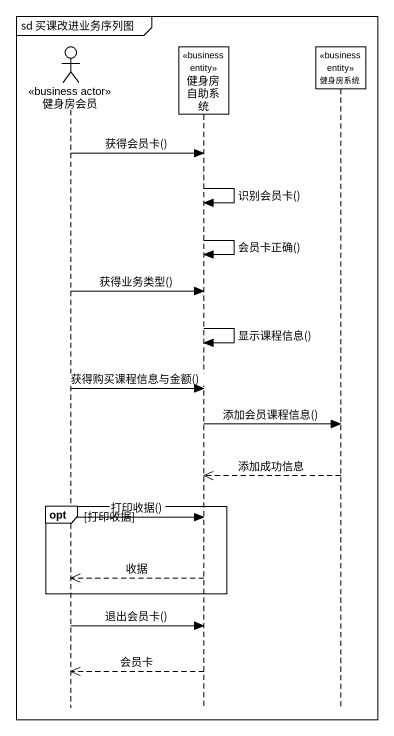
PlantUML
@startuml
mainframe sd 买课改进业务序列图
hide footbox
actor 健身房会员 <<business actor>>
participant 健身房自助系统 <<business entity>>
participant 健身房系统 <<business entity>>

健身房会员 -> 健身房自助系统 : 获得会员卡()
健身房自助系统 -> 健身房自助系统 : 识别会员卡()
健身房自助系统 -> 健身房自助系统 : 会员卡正确()
健身房会员 -> 健身房自助系统 : 获得业务类型()
健身房自助系统 -> 健身房自助系统 : 显示课程信息()
健身房会员 -> 健身房自助系统 : 获得购买课程信息与金额()
健身房自助系统 -> 健身房系统 : 添加会员课程信息()
健身房系统 -->> 健身房自助系统 : 添加成功信息
opt 打印收据
  健身房会员 -> 健身房自助系统 : 打印收据()
  健身房自助系统 -->> 健身房会员 : 收据
end
健身房会员 -> 健身房自助系统 : 退出会员卡()
健身房自助系统 -->> 健身房会员 : 会员卡
@enduml
